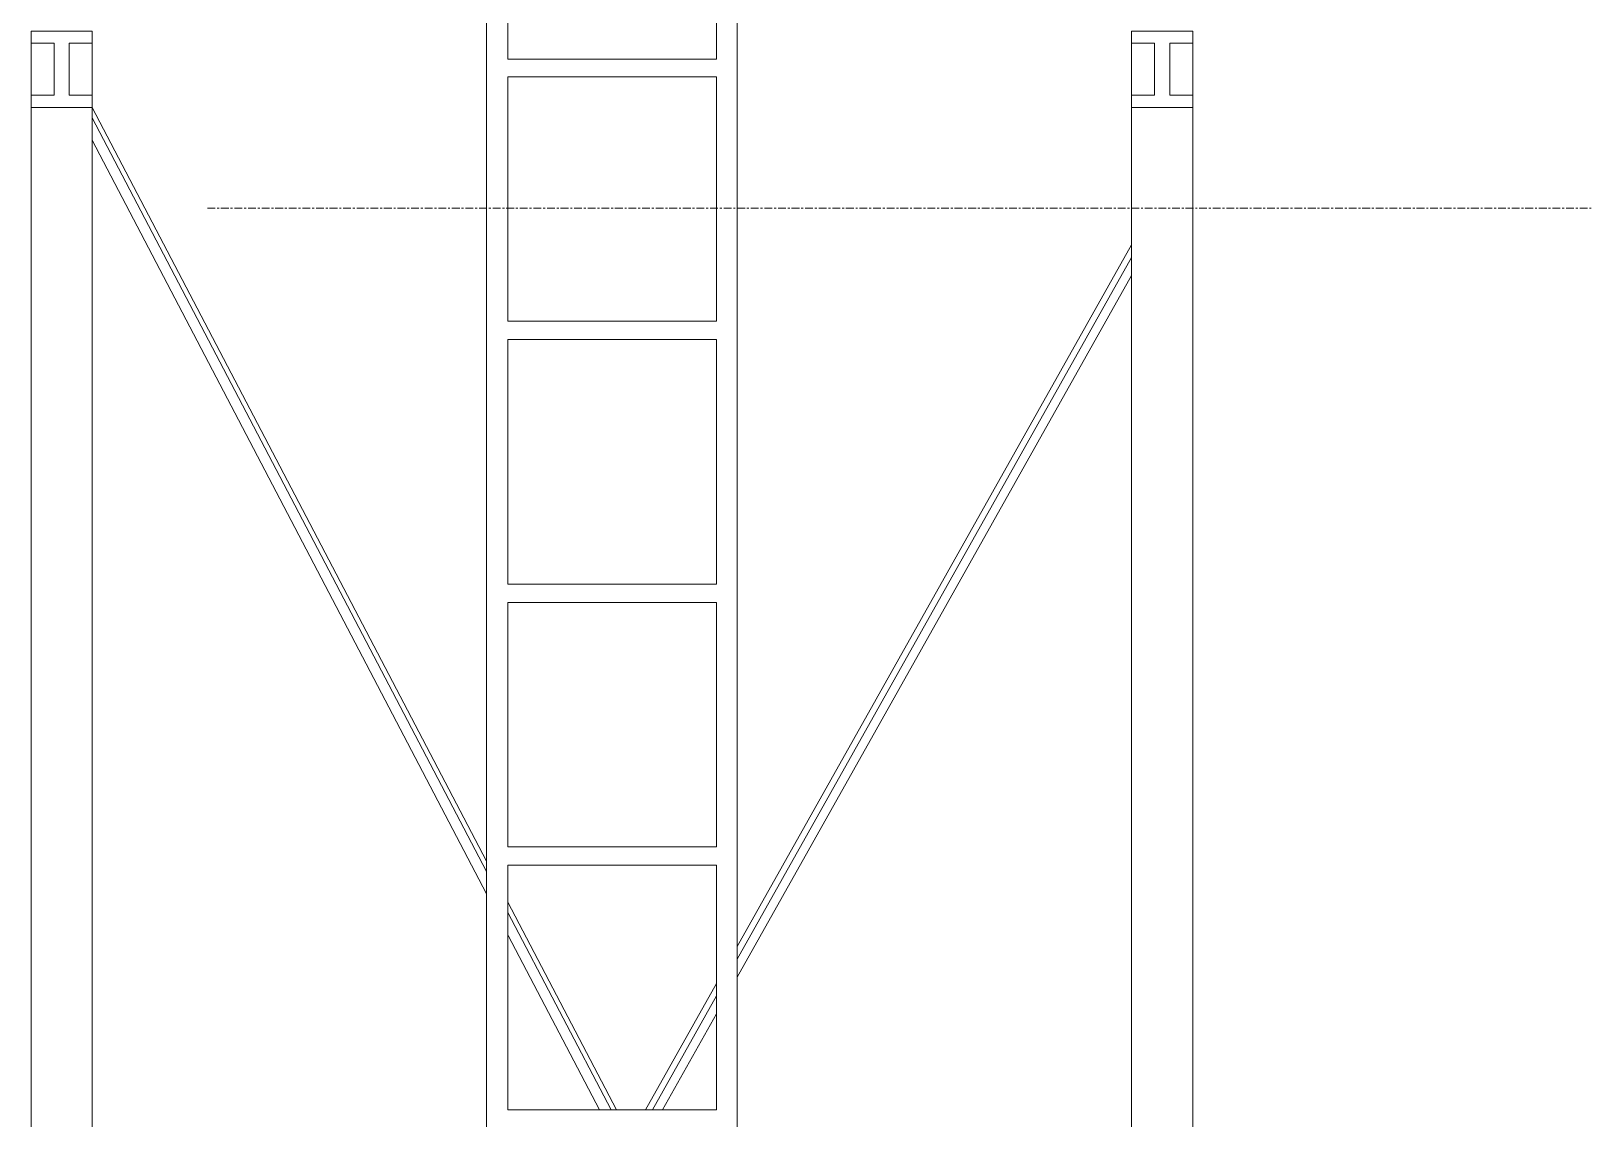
# Model space of a CAD drawing. Header units: inches. Extents: x 22 to 382261, y 22 to 371281.
# Drawn here: x 349527 to 352069, y 145746 to 147526 of the extents above; entities that cross this region are included whole.
import ezdxf

# ---------------------------------------------------------------- set-up
doc = ezdxf.new("R2010")
doc.units = ezdxf.units.IN
doc.header["$MEASUREMENT"] = 0
doc.linetypes.add('Grid Line 1_2_', pattern=[22.225, 12.7, -3.175, 3.175, -3.175])
doc.layers.add('A-FLOR-LEVL', color=51, linetype='Continuous', lineweight=9)
doc.layers.add('P-PIPE', color=3, linetype='Continuous', lineweight=9)

# ---------------------------------------------------------------- blocks, each defined once
blk = doc.blocks.new('96M_High_Galvanize_Water_Tank_Frame_22788 - 96M_High_Galvanize_Water_Tank_Frame_22788-498790-Rear Elevation')
at = {"layer": 'P-PIPE'}
for p, q in [((-11284.3, 7969), (-11284.3, 0)), ((-10874.3, 0), (-10874.3, 7969)), ((-11249.3, 6694), (-11249.3, 7094)), ((-10908.2, 7094), (-10908.2, 6694)), ((-11929.3, 6740), (-12029.3, 6740)), ((-12029.3, 6740), (-12029.3, 6720)), ((-11929.3, 6720), (-11929.3, 6740)), ((-10129.3, 6740), (-10229.3, 6740)), ((-10229.3, 6740), (-10229.3, 6720)), ((-10129.3, 6720), (-10129.3, 6740)), ((-12029.3, 6635), (-12029.3, 6720)), ((-12029.3, 6720), (-11991.8, 6720)), ((-11991.8, 6720), (-11991.8, 6635)), ((-11966.8, 6720), (-11929.3, 6720)), ((-11966.8, 6635), (-11966.8, 6720)), ((-11929.3, 6635), (-11929.3, 6720)), ((-10229.3, 6635), (-10229.3, 6720)), ((-10229.3, 6720), (-10191.8, 6720)), ((-10191.8, 6720), (-10191.8, 6635)), ((-10166.8, 6720), (-10129.3, 6720)), ((-10166.8, 6635), (-10166.8, 6720)), ((-10129.3, 6635), (-10129.3, 6720)), ((-10908.2, 6694), (-11249.3, 6694)), ((-11249.3, 6265.2), (-11249.3, 6665.2)), ((-11249.3, 6665.2), (-10908.2, 6665.2)), ((-10908.2, 6665.2), (-10908.2, 6265.2)), ((-11991.8, 6635), (-12029.3, 6635)), ((-12029.3, 6635), (-12029.3, 6615)), ((-11929.3, 6635), (-11966.8, 6635)), ((-11929.3, 6615), (-11929.3, 6635)), ((-10191.8, 6635), (-10229.3, 6635)), ((-10229.3, 6635), (-10229.3, 6615)), ((-10129.3, 6635), (-10166.8, 6635)), ((-10129.3, 6615), (-10129.3, 6635)), ((-12029.3, 265), (-12029.3, 6615)), ((-12029.3, 6615), (-11929.3, 6615)), ((-11929.3, 265), (-11929.3, 6615)), ((-11284.3, 5381.9), (-11929.3, 6615)), ((-11284.3, 5381.9), (-11929.3, 6615)), ((-10229.3, 265), (-10229.3, 6615)), ((-10229.3, 6615), (-10129.3, 6615)), ((-10129.3, 265), (-10129.3, 6615)), ((-11929.3, 6597.8), (-11284.3, 5364.7)), ((-11929.3, 6561.3), (-11284.3, 5328.2)), ((-10229.3, 6390), (-10874.3, 5242.3)), ((-10874.3, 5221.7), (-10229.3, 6369.4)), ((-10874.3, 5192.3), (-10229.3, 6340)), ((-10908.2, 6265.2), (-11249.3, 6265.2)), ((-11249.3, 5835.2), (-11249.3, 6235.2)), ((-11249.3, 6235.2), (-10908.2, 6235.2)), ((-10908.2, 6235.2), (-10908.2, 5835.2)), ((-10908.2, 5835.2), (-11249.3, 5835.2)), ((-11249.3, 5405.2), (-11249.3, 5805.2)), ((-11249.3, 5805.2), (-10908.2, 5805.2)), ((-10908.2, 5805.2), (-10908.2, 5405.2)), ((-10908.2, 5405.2), (-11249.3, 5405.2)), ((-11249.3, 4975.2), (-11249.3, 5375.2)), ((-11249.3, 5375.2), (-10908.2, 5375.2)), ((-10908.2, 5375.2), (-10908.2, 4975.2)), ((-11071.6, 4975.2), (-11249.3, 5315)), ((-11071.6, 4975.2), (-11249.3, 5315)), ((-11249.3, 5297.8), (-11080.6, 4975.2)), ((-11248.8, 5260.3), (-11099.7, 4975.2)), ((-10908.2, 5181.9), (-11024.4, 4975.2)), ((-11012.8, 4975.2), (-10908.2, 5161.3)), ((-10996.3, 4975.2), (-10908.2, 5131.9)), ((-10908.2, 4975.2), (-11249.3, 4975.2))]:
    blk.add_line(p, q, dxfattribs=at)

msp = doc.modelspace()

# ---------------------------------------------------------------- linework, layer by layer
at = {"layer": 'A-FLOR-LEVL', "linetype": 'Grid Line 1_2_'}
msp.add_line((349815.8, 147236.1), (381527.9, 147236.1), dxfattribs=at)

# ---------------------------------------------------------------- block references
at = {"layer": 'P-PIPE'}
msp.add_blockref('96M_High_Galvanize_Water_Tank_Frame_22788 - 96M_High_Galvanize_Water_Tank_Frame_22788-498790-Rear Elevation', (361556.8, 140786.1), dxfattribs=at)

doc.saveas('drawing.dxf')
